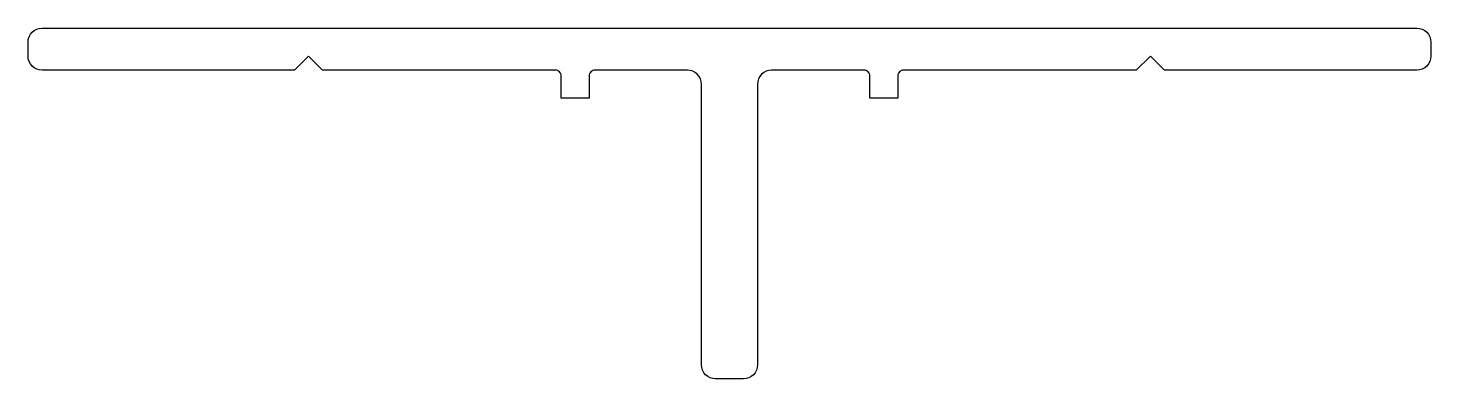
# Model space of a CAD drawing. Extents: x 128.3 to 178.3, y 216.3 to 228.8.
import ezdxf

# ---------------------------------------------------------------- set-up
doc = ezdxf.new("R2010")
doc.units = 0
doc.header["$LTSCALE"] = 15
doc.layers.get('0').update_dxf_attribs({"linetype": 'CONTINUOUS'})

msp = doc.modelspace()

# ---------------------------------------------------------------- linework, layer by layer
at = {"color": 0, "linetype": 'BYBLOCK'}
msp.add_lwpolyline([(152.811, 216.299, -0.414214), (152.311, 216.799), (152.311, 226.799, 0.414214), (151.811, 227.299), (148.511, 227.299, 0.414214), (148.311, 227.099), (148.311, 226.299), (147.311, 226.299), (147.311, 227.099, 0.414214), (147.111, 227.299), (138.811, 227.299), (138.311, 227.799), (137.811, 227.299), (128.811, 227.299, -0.414214), (128.311, 227.799), (128.311, 228.299, -0.414214), (128.811, 228.799), (177.811, 228.799, -0.414214), (178.311, 228.299), (178.311, 227.799, -0.414214), (177.811, 227.299), (168.811, 227.299), (168.311, 227.799), (167.811, 227.299), (159.511, 227.299, 0.414214), (159.311, 227.099), (159.311, 226.299), (158.311, 226.299), (158.311, 227.099, 0.414214), (158.111, 227.299), (154.811, 227.299, 0.414214), (154.311, 226.799), (154.311, 216.799, -0.414214), (153.811, 216.299)], format="xyb", close=True, dxfattribs=at)

doc.saveas('drawing.dxf')
